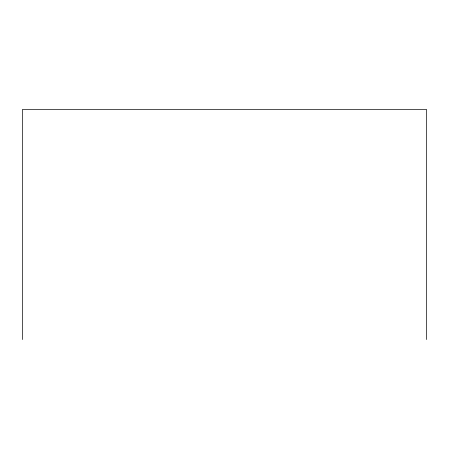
<?xml version="1.0" encoding="UTF-8"?>
<svg xmlns="http://www.w3.org/2000/svg" width="449" height="449" viewBox="0 0 449 449"><rect width="100%" height="100%" fill="white"/><g stroke="black" fill="none" stroke-linecap="round" stroke-linejoin="round"><path stroke-width="0.67" d="M426.55 339.545L426.55 109.455L22.45 109.455L22.45 339.545"/></g></svg>
